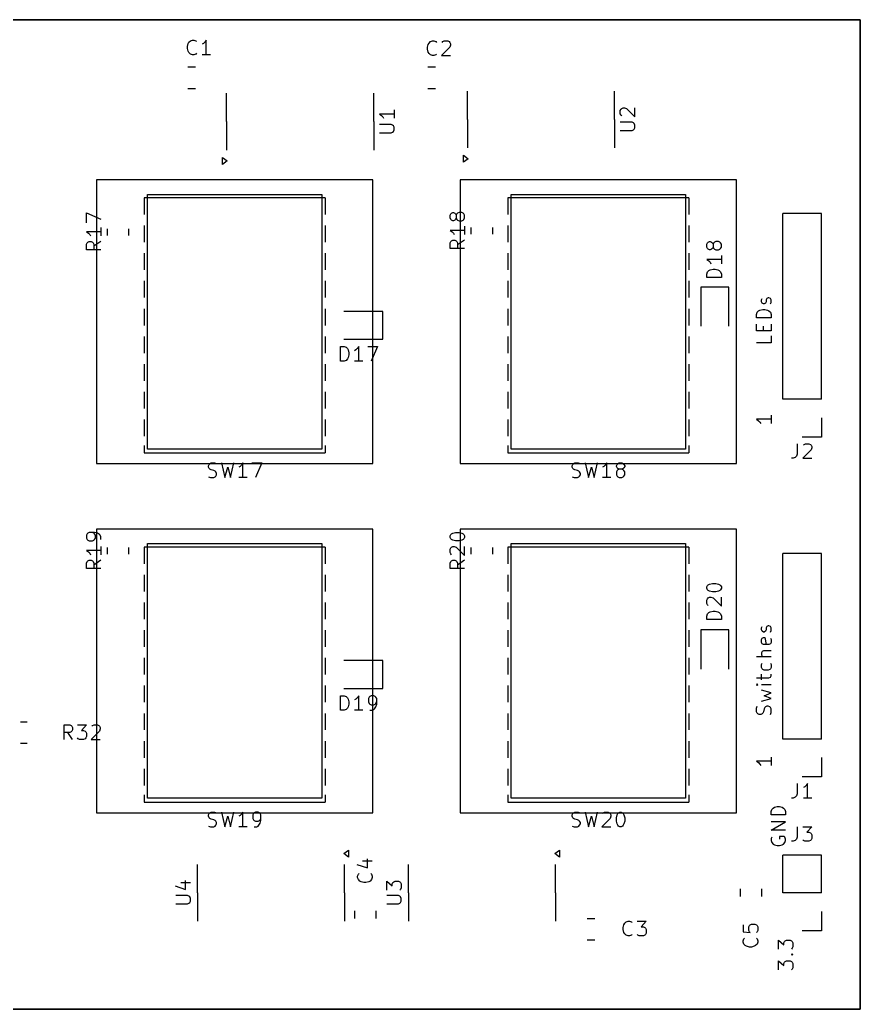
# Model space of a CAD drawing. Header units: millimetres. Extents: x -300 to 485, y -84 to 360.
# Drawn here: x -102.8 to -45, y 0 to 68 of the extents above; entities that cross this region are included whole.
import ezdxf

# ---------------------------------------------------------------- set-up
doc = ezdxf.new("R2010")
doc.units = ezdxf.units.MM
doc.layers.get('0').update_dxf_attribs({"lineweight": 25})
for name, color, linetype, lineweight, true_color in [('Devices', 4, 'Continuous', 25, 0x00ffff), ('Import', 16, 'Continuous', 25, 0x800000), ('PCB', 5, 'Continuous', 25, 0x0000ff)]:
    doc.layers.add(name, color=color, linetype=linetype, lineweight=lineweight, true_color=true_color)

msp = doc.modelspace()

# ---------------------------------------------------------------- linework, layer by layer
for p, q in [((-78.5, 57), (-97.5, 57)), ((-97.5, 57), (-97.5, 37.5)), ((-78.5, 37.5), (-78.5, 57)), ((-53.5, 57), (-72.5, 57)), ((-72.5, 57), (-72.5, 37.5)), ((-53.5, 37.5), (-53.5, 57)), ((-97.5, 37.5), (-78.5, 37.5)), ((-72.5, 37.5), (-53.5, 37.5)), ((-78.5, 33), (-97.5, 33)), ((-97.5, 33), (-97.5, 13.5)), ((-78.5, 13.5), (-78.5, 33)), ((-53.5, 33), (-72.5, 33)), ((-72.5, 33), (-72.5, 13.5)), ((-53.5, 13.5), (-53.5, 33)), ((-97.5, 13.5), (-78.5, 13.5)), ((-72.5, 13.5), (-53.5, 13.5))]:
    msp.add_line(p, q)
at = {"layer": 'Devices'}
for p, q in [((-94, 38.5), (-94, 56)), ((-94, 56), (-82, 56)), ((-82, 56), (-82, 38.5)), ((-69, 38.5), (-69, 56)), ((-69, 56), (-57, 56)), ((-57, 56), (-57, 38.5)), ((-82, 38.5), (-94, 38.5)), ((-57, 38.5), (-69, 38.5)), ((-94, 14.5), (-94, 32)), ((-94, 32), (-82, 32)), ((-82, 32), (-82, 14.5)), ((-69, 14.5), (-69, 32)), ((-69, 32), (-57, 32)), ((-57, 32), (-57, 14.5)), ((-82, 14.5), (-94, 14.5)), ((-57, 14.5), (-69, 14.5))]:
    msp.add_line(p, q, dxfattribs=at)
at = {"layer": 'Import', "flags": 128}
for points in [[(-45, 68), (-300, 68)], [(-45, 0), (-45, 68)], [(-91.2357, 66.1716), (-91.1881, 66.3621)], [(-91.2357, 66.0288), (-91.2357, 66.1716)], [(-91.1881, 65.8383), (-91.2357, 66.0288)], [(-91.1881, 66.3621), (-91.1405, 66.4573)], [(-91.1405, 66.4573), (-91.0452, 66.5526)], [(-91.0452, 66.5526), (-90.9024, 66.6002)], [(-90.9024, 66.6002), (-90.8071, 66.6002)], [(-90.8071, 66.6002), (-90.6643, 66.5526)], [(-90.6643, 66.5526), (-90.6167, 66.5049)], [(-90.1405, 66.3621), (-90.2357, 66.3145)], [(-90.0452, 66.4573), (-90.1405, 66.3621)], [(-89.95, 66.6002), (-90.0452, 66.4573)], [(-89.95, 65.6002), (-89.95, 66.6002)], [(-74.7357, 66.1166), (-74.6881, 66.3071)], [(-74.7357, 65.9738), (-74.7357, 66.1166)], [(-74.6881, 65.7833), (-74.7357, 65.9738)], [(-74.6881, 66.3071), (-74.6405, 66.4023)], [(-74.6405, 66.4023), (-74.5452, 66.4976)], [(-74.5452, 66.4976), (-74.4024, 66.5452)], [(-74.4024, 66.5452), (-74.3071, 66.5452)], [(-74.3071, 66.5452), (-74.1643, 66.4976)], [(-74.1643, 66.4976), (-74.1167, 66.4499)], [(-73.2119, 66.1166), (-73.7833, 65.5452)], [(-73.7357, 66.4499), (-73.6881, 66.4976)], [(-73.6881, 66.4976), (-73.5929, 66.5452)], [(-73.5929, 66.5452), (-73.3548, 66.5452)], [(-73.3548, 66.5452), (-73.2595, 66.4976)], [(-73.2595, 66.4976), (-73.2119, 66.4499)], [(-73.2119, 66.4499), (-73.1643, 66.3547)], [(-73.1643, 66.2595), (-73.2119, 66.1166)], [(-73.1643, 66.3547), (-73.1643, 66.2595)], [(-91.1405, 65.743), (-91.1881, 65.8383)], [(-91.0452, 65.6478), (-91.1405, 65.743)], [(-90.9024, 65.6002), (-91.0452, 65.6478)], [(-90.8071, 65.6002), (-90.9024, 65.6002)], [(-90.6643, 65.6478), (-90.8071, 65.6002)], [(-90.6167, 65.6954), (-90.6643, 65.6478)], [(-89.6643, 65.6002), (-90.2357, 65.6002)], [(-74.6405, 65.688), (-74.6881, 65.7833)], [(-74.5452, 65.5928), (-74.6405, 65.688)], [(-74.4024, 65.5452), (-74.5452, 65.5928)], [(-74.3071, 65.5452), (-74.4024, 65.5452)], [(-74.1643, 65.5928), (-74.3071, 65.5452)], [(-74.1167, 65.6404), (-74.1643, 65.5928)], [(-73.7833, 65.5452), (-73.1643, 65.5452)], [(-90.6887, 64.735), (-91.2113, 64.735)], [(-74.1887, 64.735), (-74.7113, 64.735)], [(-90.6887, 63.265), (-91.2113, 63.265)], [(-74.1887, 63.265), (-74.7113, 63.265)], [(-88.56, 61), (-88.56, 62.95)], [(-78.44, 61), (-78.44, 62.95)], [(-72.005, 61.15), (-72.005, 63.1)], [(-61.885, 61.15), (-61.885, 63.1)], [(-61.4426, 61.8643), (-61.3949, 61.9119)], [(-61.3949, 61.9119), (-61.2997, 61.9595)], [(-61.2997, 61.9595), (-61.2045, 61.9595)], [(-61.2045, 61.9595), (-61.0616, 61.9119)], [(-61.0616, 61.9119), (-60.4902, 61.3405)], [(-60.4902, 61.3405), (-60.4902, 61.9595)], [(-77.0452, 61.5238), (-78.0452, 61.5238)], [(-78.0452, 61.5238), (-77.9023, 61.4286)], [(-77.9023, 61.4286), (-77.8071, 61.3333)], [(-77.8071, 61.3333), (-77.7595, 61.2381)], [(-77.0452, 61.8095), (-77.0452, 61.2381)], [(-61.4902, 61.769), (-61.4426, 61.8643)], [(-61.4902, 61.531), (-61.4902, 61.769)], [(-61.4426, 61.4357), (-61.4902, 61.531)], [(-61.3949, 61.3881), (-61.4426, 61.4357)], [(-88.56, 61), (-88.56, 59.05)], [(-78.44, 61), (-78.44, 59.05)], [(-77.2357, 60.8095), (-78.0452, 60.8095)], [(-77.1404, 60.7619), (-77.2357, 60.8095)], [(-77.0928, 60.7143), (-77.1404, 60.7619)], [(-77.0452, 60.619), (-77.0928, 60.7143)], [(-77.0452, 60.4286), (-77.0452, 60.619)], [(-72.005, 61.15), (-72.005, 59.2)], [(-61.885, 61.15), (-61.885, 59.2)], [(-60.6807, 60.9595), (-61.4902, 60.9595)], [(-60.5854, 60.9119), (-60.6807, 60.9595)], [(-60.5378, 60.8643), (-60.5854, 60.9119)], [(-60.4902, 60.769), (-60.5378, 60.8643)], [(-60.5378, 60.4833), (-60.4902, 60.5786)], [(-60.4902, 60.5786), (-60.4902, 60.769)], [(-78.0452, 60.2381), (-77.2357, 60.2381)], [(-77.2357, 60.2381), (-77.1404, 60.2857)], [(-77.1404, 60.2857), (-77.0928, 60.3333)], [(-77.0928, 60.3333), (-77.0452, 60.4286)], [(-61.4902, 60.3881), (-60.6807, 60.3881)], [(-60.6807, 60.3881), (-60.5854, 60.4357)], [(-60.5854, 60.4357), (-60.5378, 60.4833)], [(-88.505, 58.3), (-88.835, 58.06), (-88.835, 58.54), (-88.505, 58.3)], [(-71.95, 58.45), (-72.28, 58.21), (-72.28, 58.69), (-71.95, 58.45)], [(-81.777, 55.763), (-94.223, 55.763)], [(-94.223, 55.763), (-94.223, 54.62)], [(-81.777, 55.763), (-81.777, 54.62)], [(-69.223, 55.763), (-69.223, 54.62)], [(-56.777, 55.763), (-69.223, 55.763)], [(-56.777, 55.763), (-56.777, 54.62)], [(-98.1952, 54.0554), (-98.1952, 54.722)], [(-98.1952, 54.722), (-97.1952, 54.2935)], [(-73.1952, 54.5714), (-73.1476, 54.6667)], [(-73.1952, 54.381), (-73.1952, 54.5714)], [(-73.1476, 54.6667), (-73.0999, 54.7143)], [(-73.0999, 54.7143), (-73.0047, 54.7619)], [(-73.0047, 54.7619), (-72.9571, 54.7619)], [(-72.9571, 54.7619), (-72.8618, 54.7143)], [(-72.8618, 54.7143), (-72.8142, 54.6667)], [(-72.8142, 54.6667), (-72.7666, 54.5714)], [(-72.719, 54.6667), (-72.7666, 54.5714)], [(-72.7666, 54.5714), (-72.7666, 54.381)], [(-72.6714, 54.7143), (-72.719, 54.6667)], [(-72.5761, 54.7619), (-72.6714, 54.7143)], [(-72.3857, 54.7619), (-72.5761, 54.7619)], [(-72.2904, 54.7143), (-72.3857, 54.7619)], [(-72.2428, 54.6667), (-72.2904, 54.7143)], [(-72.1952, 54.5714), (-72.2428, 54.6667)], [(-72.1952, 54.381), (-72.1952, 54.5714)], [(-47.67, 54.68), (-50.33, 54.68)], [(-50.33, 41.92), (-50.33, 54.68)], [(-47.67, 41.92), (-47.67, 54.68)], [(-97.1952, 53.722), (-97.1952, 53.1506)], [(-94.223, 53.858), (-94.223, 52.715)], [(-81.777, 53.858), (-81.777, 52.715)], [(-73.1476, 54.2857), (-73.1952, 54.381)], [(-73.0999, 54.2381), (-73.1476, 54.2857)], [(-73.0047, 54.1905), (-73.0999, 54.2381)], [(-72.9571, 54.1905), (-73.0047, 54.1905)], [(-72.8618, 54.2381), (-72.9571, 54.1905)], [(-72.8142, 54.2857), (-72.8618, 54.2381)], [(-72.7666, 54.381), (-72.8142, 54.2857)], [(-72.7666, 54.381), (-72.719, 54.2857)], [(-72.719, 54.2857), (-72.6714, 54.2381)], [(-72.6714, 54.2381), (-72.5761, 54.1905)], [(-72.5761, 54.1905), (-72.3857, 54.1905)], [(-72.3857, 54.1905), (-72.2904, 54.2381)], [(-72.2904, 54.2381), (-72.2428, 54.2857)], [(-72.2428, 54.2857), (-72.1952, 54.381)], [(-72.1952, 53.8095), (-72.1952, 53.2381)], [(-71.735, 53.2729), (-71.735, 53.7271)], [(-70.265, 53.2729), (-70.265, 53.7271)], [(-69.223, 53.858), (-69.223, 52.715)], [(-56.777, 53.858), (-56.777, 52.715)], [(-97.1952, 53.4363), (-98.1952, 53.4363)], [(-98.1952, 53.4363), (-98.0523, 53.3411)], [(-98.0523, 53.3411), (-97.9571, 53.2458)], [(-97.9571, 53.2458), (-97.9095, 53.1506)], [(-96.735, 53.1854), (-96.735, 53.6396)], [(-95.265, 53.1854), (-95.265, 53.6396)], [(-72.1952, 53.5238), (-73.1952, 53.5238)], [(-73.1952, 53.5238), (-73.0523, 53.4286)], [(-73.0523, 53.4286), (-72.9571, 53.3333)], [(-72.9571, 53.3333), (-72.9095, 53.2381)], [(-98.1952, 52.5792), (-98.1476, 52.6744)], [(-98.1952, 52.1982), (-98.1952, 52.5792)], [(-98.1476, 52.6744), (-98.0999, 52.722)], [(-98.0999, 52.722), (-98.0047, 52.7696)], [(-98.0047, 52.7696), (-97.8618, 52.7696)], [(-97.8618, 52.7696), (-97.7666, 52.722)], [(-97.7666, 52.722), (-97.719, 52.6744)], [(-97.719, 52.6744), (-97.6714, 52.5792)], [(-97.1952, 52.7696), (-97.6714, 52.4363)], [(-97.6714, 52.5792), (-97.6714, 52.1982)], [(-73.1952, 52.6667), (-73.1476, 52.7619)], [(-73.1952, 52.2857), (-73.1952, 52.6667)], [(-73.1476, 52.7619), (-73.0999, 52.8095)], [(-73.0999, 52.8095), (-73.0047, 52.8571)], [(-73.0047, 52.8571), (-72.8618, 52.8571)], [(-72.8618, 52.8571), (-72.7666, 52.8095)], [(-72.7666, 52.8095), (-72.719, 52.7619)], [(-72.719, 52.7619), (-72.6714, 52.6667)], [(-72.1952, 52.8571), (-72.6714, 52.5238)], [(-72.6714, 52.6667), (-72.6714, 52.2857)], [(-55.5452, 52.5714), (-55.4976, 52.6667)], [(-55.5452, 52.381), (-55.5452, 52.5714)], [(-55.4976, 52.2857), (-55.5452, 52.381)], [(-55.4976, 52.6667), (-55.4499, 52.7143)], [(-55.4499, 52.7143), (-55.3547, 52.7619)], [(-55.3547, 52.7619), (-55.3071, 52.7619)], [(-55.3071, 52.7619), (-55.2118, 52.7143)], [(-55.2118, 52.7143), (-55.1642, 52.6667)], [(-55.1642, 52.6667), (-55.1166, 52.5714)], [(-55.1166, 52.381), (-55.1642, 52.2857)], [(-55.069, 52.6667), (-55.1166, 52.5714)], [(-55.1166, 52.5714), (-55.1166, 52.381)], [(-55.1166, 52.381), (-55.069, 52.2857)], [(-55.0214, 52.7143), (-55.069, 52.6667)], [(-54.9261, 52.7619), (-55.0214, 52.7143)], [(-54.7357, 52.7619), (-54.9261, 52.7619)], [(-54.6404, 52.7143), (-54.7357, 52.7619)], [(-54.5928, 52.6667), (-54.6404, 52.7143)], [(-54.5452, 52.5714), (-54.5928, 52.6667)], [(-54.5928, 52.2857), (-54.5452, 52.381)], [(-54.5452, 52.381), (-54.5452, 52.5714)], [(-97.1952, 52.1982), (-98.1952, 52.1982)], [(-94.223, 51.953), (-94.223, 50.81)], [(-81.777, 51.953), (-81.777, 50.81)], [(-72.1952, 52.2857), (-73.1952, 52.2857)], [(-69.223, 51.953), (-69.223, 50.81)], [(-56.777, 51.953), (-56.777, 50.81)], [(-55.4499, 52.2381), (-55.4976, 52.2857)], [(-55.3547, 52.1905), (-55.4499, 52.2381)], [(-55.3071, 52.1905), (-55.3547, 52.1905)], [(-55.2118, 52.2381), (-55.3071, 52.1905)], [(-55.1642, 52.2857), (-55.2118, 52.2381)], [(-55.069, 52.2857), (-55.0214, 52.2381)], [(-55.0214, 52.2381), (-54.9261, 52.1905)], [(-54.9261, 52.1905), (-54.7357, 52.1905)], [(-54.7357, 52.1905), (-54.6404, 52.2381)], [(-54.6404, 52.2381), (-54.5928, 52.2857)], [(-54.5452, 51.8095), (-54.5452, 51.2381)], [(-54.5452, 51.5238), (-55.5452, 51.5238)], [(-55.5452, 51.5238), (-55.4023, 51.4286)], [(-55.4023, 51.4286), (-55.3071, 51.3333)], [(-55.3071, 51.3333), (-55.2595, 51.2381)], [(-55.5452, 50.5238), (-55.4976, 50.6667)], [(-55.5452, 50.2857), (-55.5452, 50.5238)], [(-55.4976, 50.6667), (-55.4023, 50.7619)], [(-55.4023, 50.7619), (-55.3071, 50.8095)], [(-55.3071, 50.8095), (-55.1166, 50.8571)], [(-55.1166, 50.8571), (-54.9738, 50.8571)], [(-54.9738, 50.8571), (-54.7833, 50.8095)], [(-54.7833, 50.8095), (-54.688, 50.7619)], [(-54.688, 50.7619), (-54.5928, 50.6667)], [(-54.5928, 50.6667), (-54.5452, 50.5238)], [(-54.5452, 50.5238), (-54.5452, 50.2857)], [(-94.223, 50.048), (-94.223, 48.905)], [(-81.777, 50.048), (-81.777, 48.905)], [(-69.223, 50.048), (-69.223, 48.905)], [(-56.777, 50.048), (-56.777, 48.905)], [(-54.5452, 50.2857), (-55.5452, 50.2857)], [(-55.96, 49.6225), (-55.96, 46.9375)], [(-54.04, 49.6225), (-55.96, 49.6225)], [(-54.04, 46.9375), (-54.04, 49.6225)], [(-51.7942, 48.7563), (-51.7466, 48.8515)], [(-51.7942, 48.6134), (-51.7942, 48.7563)], [(-51.7466, 48.5182), (-51.7942, 48.6134)], [(-51.6514, 48.4706), (-51.7466, 48.5182)], [(-51.6038, 48.4706), (-51.6514, 48.4706)], [(-51.5085, 48.5182), (-51.6038, 48.4706)], [(-51.4609, 48.6134), (-51.5085, 48.5182)], [(-51.4133, 48.8515), (-51.4609, 48.7563)], [(-51.4609, 48.7563), (-51.4609, 48.6134)], [(-51.3181, 48.8991), (-51.4133, 48.8515)], [(-51.2704, 48.8991), (-51.3181, 48.8991)], [(-51.1752, 48.8515), (-51.2704, 48.8991)], [(-51.1276, 48.7563), (-51.1752, 48.8515)], [(-51.1752, 48.4706), (-51.1276, 48.5658)], [(-51.1276, 48.5658), (-51.1276, 48.7563)], [(-94.223, 48.143), (-94.223, 47)], [(-81.777, 48.143), (-81.777, 47)], [(-77.815, 47.96), (-80.5, 47.96)], [(-77.815, 46.04), (-77.815, 47.96)], [(-69.223, 48.143), (-69.223, 47)], [(-56.777, 48.143), (-56.777, 47)], [(-52.1276, 47.7563), (-52.08, 47.8991)], [(-52.1276, 47.5182), (-52.1276, 47.7563)], [(-52.08, 47.8991), (-51.9847, 47.9944)], [(-51.9847, 47.9944), (-51.8895, 48.042)], [(-51.8895, 48.042), (-51.699, 48.0896)], [(-51.699, 48.0896), (-51.5562, 48.0896)], [(-51.5562, 48.0896), (-51.3657, 48.042)], [(-51.3657, 48.042), (-51.2704, 47.9944)], [(-51.2704, 47.9944), (-51.1752, 47.8991)], [(-51.1752, 47.8991), (-51.1276, 47.7563)], [(-51.1276, 47.7563), (-51.1276, 47.5182)], [(-51.1276, 47.5182), (-52.1276, 47.5182)], [(-52.1276, 46.6134), (-52.1276, 47.0896)], [(-51.6514, 46.6134), (-51.6514, 46.9467)], [(-51.1276, 47.0896), (-51.1276, 46.6134)], [(-51.1276, 46.6134), (-52.1276, 46.6134)], [(-51.1276, 46.2801), (-51.1276, 45.8039)], [(-94.223, 46.238), (-94.223, 45.095)], [(-81.777, 46.238), (-81.777, 45.095)], [(-80.5, 46.04), (-77.815, 46.04)], [(-69.223, 46.238), (-69.223, 45.095)], [(-56.777, 46.238), (-56.777, 45.095)], [(-51.1276, 45.8039), (-52.1276, 45.8039)], [(-80.7143, 44.5452), (-80.7143, 45.5452)], [(-80.7143, 45.5452), (-80.4762, 45.5452)], [(-80.4762, 45.5452), (-80.3333, 45.4976)], [(-80.3333, 45.4976), (-80.2381, 45.4023)], [(-80.2381, 45.4023), (-80.1905, 45.3071)], [(-80.1905, 45.3071), (-80.1429, 45.1166)], [(-80.1429, 44.9738), (-80.1905, 44.7833)], [(-80.1429, 45.1166), (-80.1429, 44.9738)], [(-79.6667, 45.3071), (-79.7619, 45.2595)], [(-79.5714, 45.4023), (-79.6667, 45.3071)], [(-79.4762, 45.5452), (-79.5714, 45.4023)], [(-79.4762, 44.5452), (-79.4762, 45.5452)], [(-78.8571, 45.5452), (-78.1905, 45.5452)], [(-78.1905, 45.5452), (-78.619, 44.5452)], [(-94.223, 44.333), (-94.223, 43.19)], [(-81.777, 44.333), (-81.777, 43.19)], [(-80.4762, 44.5452), (-80.7143, 44.5452)], [(-80.3333, 44.5928), (-80.4762, 44.5452)], [(-80.2381, 44.688), (-80.3333, 44.5928)], [(-80.1905, 44.7833), (-80.2381, 44.688)], [(-79.1905, 44.5452), (-79.7619, 44.5452)], [(-69.223, 44.333), (-69.223, 43.19)], [(-56.777, 44.333), (-56.777, 43.19)], [(-94.223, 42.428), (-94.223, 41.285)], [(-81.777, 42.428), (-81.777, 41.285)], [(-69.223, 42.428), (-69.223, 41.285)], [(-56.777, 42.428), (-56.777, 41.285)], [(-47.67, 41.92), (-50.33, 41.92)], [(-51.1276, 40.8277), (-51.1276, 40.2563)], [(-94.223, 40.523), (-94.223, 39.38)], [(-81.777, 40.523), (-81.777, 39.38)], [(-69.223, 40.523), (-69.223, 39.38)], [(-56.777, 40.523), (-56.777, 39.38)], [(-51.1276, 40.542), (-52.1276, 40.542)], [(-52.1276, 40.542), (-51.9847, 40.4467)], [(-51.9847, 40.4467), (-51.8895, 40.3515)], [(-51.8895, 40.3515), (-51.8419, 40.2563)], [(-47.67, 40.65), (-47.67, 39.32)], [(-49.3333, 38.8652), (-49.3333, 38.1509)], [(-47.67, 39.32), (-49, 39.32)], [(-48.9048, 38.7699), (-48.8571, 38.8176)], [(-48.8571, 38.8176), (-48.7619, 38.8652)], [(-48.7619, 38.8652), (-48.5238, 38.8652)], [(-48.5238, 38.8652), (-48.4286, 38.8176)], [(-48.4286, 38.8176), (-48.381, 38.7699)], [(-48.381, 38.7699), (-48.3333, 38.6747)], [(-94.223, 38.745), (-94.223, 38.237)], [(-94.223, 38.237), (-81.777, 38.237)], [(-81.777, 38.745), (-81.777, 38.237)], [(-69.223, 38.745), (-69.223, 38.237)], [(-69.223, 38.237), (-56.777, 38.237)], [(-56.777, 38.745), (-56.777, 38.237)], [(-49.3333, 38.1509), (-49.381, 38.008)], [(-48.381, 38.4366), (-48.9524, 37.8652)], [(-48.3333, 38.5795), (-48.381, 38.4366)], [(-48.3333, 38.6747), (-48.3333, 38.5795)], [(-89.8095, 37.3521), (-89.7619, 37.4473)], [(-89.7619, 37.4473), (-89.7143, 37.495)], [(-89.7143, 37.495), (-89.619, 37.5426)], [(-89.619, 37.5426), (-89.381, 37.5426)], [(-89.381, 37.5426), (-89.2381, 37.495)], [(-88.9048, 37.5426), (-88.6667, 36.5426)], [(-88.2857, 36.5426), (-88.0476, 37.5426)], [(-87.4286, 37.5426), (-87.5238, 37.3997)], [(-87.4286, 36.5426), (-87.4286, 37.5426)], [(-86.8095, 37.5426), (-86.1429, 37.5426)], [(-86.1429, 37.5426), (-86.5714, 36.5426)], [(-64.8095, 37.3521), (-64.7619, 37.4473)], [(-64.7619, 37.4473), (-64.7143, 37.495)], [(-64.7143, 37.495), (-64.619, 37.5426)], [(-64.619, 37.5426), (-64.381, 37.5426)], [(-64.381, 37.5426), (-64.2381, 37.495)], [(-63.9048, 37.5426), (-63.6667, 36.5426)], [(-63.2857, 36.5426), (-63.0476, 37.5426)], [(-62.4286, 37.5426), (-62.5238, 37.3997)], [(-62.4286, 36.5426), (-62.4286, 37.5426)], [(-61.7619, 37.3521), (-61.7143, 37.4473)], [(-61.7143, 37.4473), (-61.6667, 37.495)], [(-61.6667, 37.495), (-61.5714, 37.5426)], [(-61.5714, 37.5426), (-61.381, 37.5426)], [(-61.381, 37.5426), (-61.2857, 37.495)], [(-61.2857, 37.495), (-61.2381, 37.4473)], [(-61.2381, 37.4473), (-61.1905, 37.3521)], [(-49.619, 37.8652), (-49.7143, 37.8652)], [(-49.4762, 37.9128), (-49.619, 37.8652)], [(-49.381, 38.008), (-49.4762, 37.9128)], [(-48.9524, 37.8652), (-48.3333, 37.8652)], [(-89.8095, 37.2569), (-89.8095, 37.3521)], [(-89.7619, 37.1616), (-89.8095, 37.2569)], [(-89.7143, 37.114), (-89.7619, 37.1616)], [(-89.619, 37.0664), (-89.7143, 37.114)], [(-89.4286, 37.0188), (-89.619, 37.0664)], [(-89.3333, 36.9712), (-89.4286, 37.0188)], [(-89.2857, 36.9235), (-89.3333, 36.9712)], [(-89.2381, 36.8283), (-89.2857, 36.9235)], [(-89.2857, 36.6378), (-89.2381, 36.7331)], [(-89.2381, 36.7331), (-89.2381, 36.8283)], [(-88.6667, 36.5426), (-88.4762, 37.2569)], [(-88.4762, 37.2569), (-88.2857, 36.5426)], [(-87.619, 37.3045), (-87.7143, 37.2569)], [(-87.5238, 37.3997), (-87.619, 37.3045)], [(-64.8095, 37.2569), (-64.8095, 37.3521)], [(-64.7619, 37.1616), (-64.8095, 37.2569)], [(-64.7143, 37.114), (-64.7619, 37.1616)], [(-64.619, 37.0664), (-64.7143, 37.114)], [(-64.4286, 37.0188), (-64.619, 37.0664)], [(-64.3333, 36.9712), (-64.4286, 37.0188)], [(-64.2857, 36.9235), (-64.3333, 36.9712)], [(-64.2381, 36.8283), (-64.2857, 36.9235)], [(-64.2857, 36.6378), (-64.2381, 36.7331)], [(-64.2381, 36.7331), (-64.2381, 36.8283)], [(-63.6667, 36.5426), (-63.4762, 37.2569)], [(-63.4762, 37.2569), (-63.2857, 36.5426)], [(-62.619, 37.3045), (-62.7143, 37.2569)], [(-62.5238, 37.3997), (-62.619, 37.3045)], [(-61.7619, 37.3045), (-61.7619, 37.3521)], [(-61.7143, 37.2092), (-61.7619, 37.3045)], [(-61.7143, 37.0188), (-61.7619, 36.9235)], [(-61.7619, 36.9235), (-61.7619, 36.7331)], [(-61.7619, 36.7331), (-61.7143, 36.6378)], [(-61.6667, 37.1616), (-61.7143, 37.2092)], [(-61.6667, 37.0664), (-61.7143, 37.0188)], [(-61.5714, 37.114), (-61.6667, 37.1616)], [(-61.5714, 37.114), (-61.6667, 37.0664)], [(-61.381, 37.114), (-61.5714, 37.114)], [(-61.2857, 37.1616), (-61.381, 37.114)], [(-61.2857, 37.0664), (-61.381, 37.114)], [(-61.2381, 37.2092), (-61.2857, 37.1616)], [(-61.2381, 37.0188), (-61.2857, 37.0664)], [(-61.1905, 37.3045), (-61.2381, 37.2092)], [(-61.1905, 36.9235), (-61.2381, 37.0188)], [(-61.2381, 36.6378), (-61.1905, 36.7331)], [(-61.1905, 37.3521), (-61.1905, 37.3045)], [(-61.1905, 36.7331), (-61.1905, 36.9235)], [(-89.8095, 36.5902), (-89.6667, 36.5426)], [(-89.6667, 36.5426), (-89.4286, 36.5426)], [(-89.4286, 36.5426), (-89.3333, 36.5902)], [(-89.3333, 36.5902), (-89.2857, 36.6378)], [(-87.1429, 36.5426), (-87.7143, 36.5426)], [(-64.8095, 36.5902), (-64.6667, 36.5426)], [(-64.6667, 36.5426), (-64.4286, 36.5426)], [(-64.4286, 36.5426), (-64.3333, 36.5902)], [(-64.3333, 36.5902), (-64.2857, 36.6378)], [(-62.1429, 36.5426), (-62.7143, 36.5426)], [(-61.7143, 36.6378), (-61.6667, 36.5902)], [(-61.6667, 36.5902), (-61.5714, 36.5426)], [(-61.5714, 36.5426), (-61.381, 36.5426)], [(-61.381, 36.5426), (-61.2857, 36.5902)], [(-61.2857, 36.5902), (-61.2381, 36.6378)], [(-98.1476, 32.6667), (-98.1952, 32.5714)], [(-98.0999, 32.7143), (-98.1476, 32.6667)], [(-98.0047, 32.7619), (-98.0999, 32.7143)], [(-97.6238, 32.7619), (-98.0047, 32.7619)], [(-97.6714, 32.7143), (-97.7666, 32.7619)], [(-97.6238, 32.6667), (-97.6714, 32.7143)], [(-97.4333, 32.7143), (-97.6238, 32.7619)], [(-97.5761, 32.5714), (-97.6238, 32.6667)], [(-97.2904, 32.619), (-97.4333, 32.7143)], [(-73.1476, 32.619), (-73.0999, 32.6667)], [(-73.0999, 32.6667), (-73.0047, 32.7143)], [(-73.0047, 32.7143), (-72.8142, 32.7619)], [(-72.8142, 32.7619), (-72.5761, 32.7619)], [(-72.5761, 32.7619), (-72.3857, 32.7143)], [(-72.3857, 32.7143), (-72.2904, 32.6667)], [(-72.2904, 32.6667), (-72.2428, 32.619)], [(-98.1952, 32.5714), (-98.1952, 32.381)], [(-98.1952, 32.381), (-98.1476, 32.2857)], [(-98.1476, 32.2857), (-98.0999, 32.2381)], [(-98.0999, 32.2381), (-98.0047, 32.1905)], [(-98.0047, 32.1905), (-97.7666, 32.1905)], [(-97.7666, 32.1905), (-97.6714, 32.2381)], [(-97.6714, 32.2381), (-97.6238, 32.2857)], [(-97.6238, 32.2857), (-97.5761, 32.381)], [(-97.5761, 32.381), (-97.5761, 32.5714)], [(-97.2428, 32.5714), (-97.2904, 32.619)], [(-97.1952, 32.4762), (-97.2428, 32.5714)], [(-97.1952, 32.2857), (-97.1952, 32.4762)], [(-73.1952, 32.5238), (-73.1476, 32.619)], [(-73.1952, 32.4286), (-73.1952, 32.5238)], [(-73.1476, 32.3333), (-73.1952, 32.4286)], [(-73.0999, 32.2857), (-73.1476, 32.3333)], [(-73.0047, 32.2381), (-73.0999, 32.2857)], [(-72.8142, 32.1905), (-73.0047, 32.2381)], [(-72.5761, 32.1905), (-72.8142, 32.1905)], [(-72.3857, 32.2381), (-72.5761, 32.1905)], [(-72.2904, 32.2857), (-72.3857, 32.2381)], [(-72.2428, 32.3333), (-72.2904, 32.2857)], [(-72.2428, 32.619), (-72.1952, 32.5238)], [(-72.1952, 32.4286), (-72.2428, 32.3333)], [(-72.1952, 32.5238), (-72.1952, 32.4286)], [(-97.1952, 31.5238), (-98.1952, 31.5238)], [(-98.1952, 31.5238), (-98.0523, 31.4286)], [(-98.0523, 31.4286), (-97.9571, 31.3333)], [(-97.9571, 31.3333), (-97.9095, 31.2381)], [(-97.1952, 31.8095), (-97.1952, 31.2381)], [(-96.735, 31.2729), (-96.735, 31.7271)], [(-95.265, 31.2729), (-95.265, 31.7271)], [(-94.223, 31.763), (-94.223, 30.62)], [(-81.777, 31.763), (-94.223, 31.763)], [(-81.777, 31.763), (-81.777, 30.62)], [(-73.1952, 31.619), (-73.1476, 31.7143)], [(-73.1952, 31.381), (-73.1952, 31.619)], [(-73.1476, 31.2857), (-73.1952, 31.381)], [(-73.1476, 31.7143), (-73.0999, 31.7619)], [(-73.0999, 31.2381), (-73.1476, 31.2857)], [(-73.0999, 31.7619), (-73.0047, 31.8095)], [(-73.0047, 31.8095), (-72.9095, 31.8095)], [(-72.9095, 31.8095), (-72.7666, 31.7619)], [(-72.7666, 31.7619), (-72.1952, 31.1905)], [(-72.1952, 31.1905), (-72.1952, 31.8095)], [(-71.735, 31.2729), (-71.735, 31.7271)], [(-70.265, 31.2729), (-70.265, 31.7271)], [(-69.223, 31.763), (-69.223, 30.62)], [(-56.777, 31.763), (-69.223, 31.763)], [(-56.777, 31.763), (-56.777, 30.62)], [(-47.67, 31.33), (-50.33, 31.33)], [(-50.33, 18.57), (-50.33, 31.33)], [(-47.67, 18.57), (-47.67, 31.33)], [(-98.1952, 30.6667), (-98.1476, 30.7619)], [(-98.1952, 30.2857), (-98.1952, 30.6667)], [(-98.1476, 30.7619), (-98.0999, 30.8095)], [(-98.0999, 30.8095), (-98.0047, 30.8571)], [(-98.0047, 30.8571), (-97.8618, 30.8571)], [(-97.8618, 30.8571), (-97.7666, 30.8095)], [(-97.7666, 30.8095), (-97.719, 30.7619)], [(-97.719, 30.7619), (-97.6714, 30.6667)], [(-97.1952, 30.8571), (-97.6714, 30.5238)], [(-97.6714, 30.6667), (-97.6714, 30.2857)], [(-73.1952, 30.6667), (-73.1476, 30.7619)], [(-73.1952, 30.2857), (-73.1952, 30.6667)], [(-73.1476, 30.7619), (-73.0999, 30.8095)], [(-73.0999, 30.8095), (-73.0047, 30.8571)], [(-73.0047, 30.8571), (-72.8618, 30.8571)], [(-72.8618, 30.8571), (-72.7666, 30.8095)], [(-72.7666, 30.8095), (-72.719, 30.7619)], [(-72.719, 30.7619), (-72.6714, 30.6667)], [(-72.1952, 30.8571), (-72.6714, 30.5238)], [(-72.6714, 30.6667), (-72.6714, 30.2857)], [(-97.1952, 30.2857), (-98.1952, 30.2857)], [(-72.1952, 30.2857), (-73.1952, 30.2857)], [(-94.223, 29.858), (-94.223, 28.715)], [(-81.777, 29.858), (-81.777, 28.715)], [(-69.223, 29.858), (-69.223, 28.715)], [(-56.777, 29.858), (-56.777, 28.715)], [(-55.3547, 29.2143), (-55.1642, 29.2619)], [(-55.1642, 29.2619), (-54.9261, 29.2619)], [(-54.9261, 29.2619), (-54.7357, 29.2143)], [(-55.5452, 29.0238), (-55.4976, 29.119)], [(-55.5452, 28.9286), (-55.5452, 29.0238)], [(-55.4976, 28.8333), (-55.5452, 28.9286)], [(-55.4976, 29.119), (-55.4499, 29.1667)], [(-55.4499, 28.7857), (-55.4976, 28.8333)], [(-55.4499, 29.1667), (-55.3547, 29.2143)], [(-55.3547, 28.7381), (-55.4499, 28.7857)], [(-55.1642, 28.6905), (-55.3547, 28.7381)], [(-54.9261, 28.6905), (-55.1642, 28.6905)], [(-54.7357, 28.7381), (-54.9261, 28.6905)], [(-54.7357, 29.2143), (-54.6404, 29.1667)], [(-54.6404, 28.7857), (-54.7357, 28.7381)], [(-54.6404, 29.1667), (-54.5928, 29.119)], [(-54.5928, 28.8333), (-54.6404, 28.7857)], [(-54.5928, 29.119), (-54.5452, 29.0238)], [(-54.5452, 28.9286), (-54.5928, 28.8333)], [(-54.5452, 29.0238), (-54.5452, 28.9286)], [(-94.223, 27.953), (-94.223, 26.81)], [(-81.777, 27.953), (-81.777, 26.81)], [(-69.223, 27.953), (-69.223, 26.81)], [(-56.777, 27.953), (-56.777, 26.81)], [(-55.5452, 28.119), (-55.4976, 28.2143)], [(-55.5452, 27.881), (-55.5452, 28.119)], [(-55.4976, 27.7857), (-55.5452, 27.881)], [(-55.4976, 28.2143), (-55.4499, 28.2619)], [(-55.4499, 28.2619), (-55.3547, 28.3095)], [(-55.3547, 28.3095), (-55.2595, 28.3095)], [(-55.2595, 28.3095), (-55.1166, 28.2619)], [(-55.1166, 28.2619), (-54.5452, 27.6905)], [(-54.5452, 27.6905), (-54.5452, 28.3095)], [(-55.4499, 27.7381), (-55.4976, 27.7857)], [(-55.4976, 27.1667), (-55.4023, 27.2619)], [(-55.4023, 27.2619), (-55.3071, 27.3095)], [(-55.3071, 27.3095), (-55.1166, 27.3571)], [(-55.1166, 27.3571), (-54.9738, 27.3571)], [(-54.9738, 27.3571), (-54.7833, 27.3095)], [(-54.7833, 27.3095), (-54.688, 27.2619)], [(-54.688, 27.2619), (-54.5928, 27.1667)], [(-55.5452, 27.0238), (-55.4976, 27.1667)], [(-55.5452, 26.7857), (-55.5452, 27.0238)], [(-54.5452, 26.7857), (-55.5452, 26.7857)], [(-54.5928, 27.1667), (-54.5452, 27.0238)], [(-54.5452, 27.0238), (-54.5452, 26.7857)], [(-94.223, 26.048), (-94.223, 24.905)], [(-81.777, 26.048), (-81.777, 24.905)], [(-69.223, 26.048), (-69.223, 24.905)], [(-56.777, 26.048), (-56.777, 24.905)], [(-55.96, 26.065), (-55.96, 23.38)], [(-54.04, 26.065), (-55.96, 26.065)], [(-54.04, 23.38), (-54.04, 26.065)], [(-51.7942, 26.2086), (-51.7466, 26.3039)], [(-51.7942, 26.0658), (-51.7942, 26.2086)], [(-51.7466, 25.9706), (-51.7942, 26.0658)], [(-51.6514, 25.9229), (-51.7466, 25.9706)], [(-51.6038, 25.9229), (-51.6514, 25.9229)], [(-51.5085, 25.9706), (-51.6038, 25.9229)], [(-51.4609, 26.0658), (-51.5085, 25.9706)], [(-51.4133, 26.3039), (-51.4609, 26.2086)], [(-51.4609, 26.2086), (-51.4609, 26.0658)], [(-51.3181, 26.3515), (-51.4133, 26.3039)], [(-51.2704, 26.3515), (-51.3181, 26.3515)], [(-51.1752, 26.3039), (-51.2704, 26.3515)], [(-51.1276, 26.2086), (-51.1752, 26.3039)], [(-51.1752, 25.9229), (-51.1276, 26.0182)], [(-51.1276, 26.0182), (-51.1276, 26.2086)], [(-51.7942, 25.3991), (-51.7466, 25.4944)], [(-51.7942, 25.2086), (-51.7942, 25.3991)], [(-51.7466, 25.1134), (-51.7942, 25.2086)], [(-51.7466, 25.4944), (-51.6514, 25.542)], [(-51.6514, 25.542), (-51.5562, 25.542)], [(-51.5562, 25.542), (-51.4609, 25.0658)], [(-51.1752, 25.4944), (-51.1276, 25.3991)], [(-51.1276, 25.2086), (-51.1752, 25.1134)], [(-51.1276, 25.3991), (-51.1276, 25.2086)], [(-51.7466, 24.5896), (-51.7942, 24.4944)], [(-51.7942, 24.4944), (-51.7942, 24.3515)], [(-51.6514, 25.0658), (-51.7466, 25.1134)], [(-51.6514, 24.6372), (-51.7466, 24.5896)], [(-51.2704, 25.0658), (-51.6514, 25.0658)], [(-51.1276, 24.6372), (-51.6514, 24.6372)], [(-51.1752, 25.1134), (-51.2704, 25.0658)], [(-94.223, 24.143), (-94.223, 23)], [(-81.777, 24.143), (-81.777, 23)], [(-77.815, 23.96), (-80.5, 23.96)], [(-77.815, 22.04), (-77.815, 23.96)], [(-69.223, 24.143), (-69.223, 23)], [(-56.777, 24.143), (-56.777, 23)], [(-51.1276, 24.2086), (-52.1276, 24.2086)], [(-51.7942, 24.3515), (-51.7466, 24.2563)], [(-51.7466, 24.2563), (-51.699, 24.2086)], [(-51.7942, 23.6848), (-51.7466, 23.7801)], [(-51.7942, 23.4944), (-51.7942, 23.6848)], [(-51.7466, 23.3991), (-51.7942, 23.4944)], [(-51.699, 23.3515), (-51.7466, 23.3991)], [(-51.6038, 23.3039), (-51.699, 23.3515)], [(-51.3181, 23.3039), (-51.6038, 23.3039)], [(-51.2228, 23.3515), (-51.3181, 23.3039)], [(-51.1752, 23.3991), (-51.2228, 23.3515)], [(-51.1752, 23.7801), (-51.1276, 23.6848)], [(-51.1276, 23.4944), (-51.1752, 23.3991)], [(-51.1276, 23.6848), (-51.1276, 23.4944)], [(-52.1276, 22.7801), (-51.2704, 22.7801)], [(-51.7942, 22.6372), (-51.7942, 23.0182)], [(-51.2704, 22.7801), (-51.1752, 22.8277)], [(-51.1752, 22.8277), (-51.1276, 22.9229)], [(-51.1276, 22.9229), (-51.1276, 23.0182)], [(-94.223, 22.238), (-94.223, 21.095)], [(-81.777, 22.238), (-81.777, 21.095)], [(-80.5, 22.04), (-77.815, 22.04)], [(-69.223, 22.238), (-69.223, 21.095)], [(-56.777, 22.238), (-56.777, 21.095)], [(-52.08, 22.3515), (-52.1276, 22.3039)], [(-52.1276, 22.3039), (-52.08, 22.2563)], [(-52.1276, 22.3039), (-52.0323, 22.3039)], [(-52.0323, 22.3039), (-52.08, 22.3515)], [(-52.08, 22.2563), (-52.0323, 22.3039)], [(-51.1276, 22.3039), (-51.7942, 22.3039)], [(-51.1276, 21.7325), (-51.7942, 21.9229)], [(-80.7143, 20.5452), (-80.7143, 21.5452)], [(-80.7143, 21.5452), (-80.4762, 21.5452)], [(-80.4762, 21.5452), (-80.3333, 21.4976)], [(-80.3333, 21.4976), (-80.2381, 21.4023)], [(-80.2381, 21.4023), (-80.1905, 21.3071)], [(-80.1905, 21.3071), (-80.1429, 21.1166)], [(-80.1429, 21.1166), (-80.1429, 20.9738)], [(-79.6667, 21.3071), (-79.7619, 21.2595)], [(-79.5714, 21.4023), (-79.6667, 21.3071)], [(-79.4762, 21.5452), (-79.5714, 21.4023)], [(-79.4762, 20.5452), (-79.4762, 21.5452)], [(-78.7619, 21.4499), (-78.8095, 21.3547)], [(-78.8095, 21.3547), (-78.8095, 21.1166)], [(-78.8095, 21.1166), (-78.7619, 21.0214)], [(-78.7143, 21.4976), (-78.7619, 21.4499)], [(-78.619, 21.5452), (-78.7143, 21.4976)], [(-78.4286, 21.5452), (-78.619, 21.5452)], [(-78.3333, 21.4976), (-78.4286, 21.5452)], [(-78.2857, 21.4499), (-78.3333, 21.4976)], [(-78.2381, 21.3547), (-78.2857, 21.4499)], [(-78.2857, 21.0214), (-78.2381, 21.1166)], [(-78.2381, 20.9738), (-78.2381, 21.3547)], [(-51.7942, 21.161), (-51.1276, 21.3515)], [(-51.6038, 21.542), (-51.1276, 21.7325)], [(-51.1276, 21.3515), (-51.6038, 21.542)], [(-80.4762, 20.5452), (-80.7143, 20.5452)], [(-80.3333, 20.5928), (-80.4762, 20.5452)], [(-80.2381, 20.688), (-80.3333, 20.5928)], [(-80.1905, 20.7833), (-80.2381, 20.688)], [(-80.1429, 20.9738), (-80.1905, 20.7833)], [(-79.1905, 20.5452), (-79.7619, 20.5452)], [(-78.7619, 21.0214), (-78.7143, 20.9738)], [(-78.7143, 20.9738), (-78.619, 20.9261)], [(-78.7143, 20.5452), (-78.5238, 20.5452)], [(-78.619, 20.9261), (-78.4286, 20.9261)], [(-78.5238, 20.5452), (-78.4286, 20.5928)], [(-78.4286, 20.9261), (-78.3333, 20.9738)], [(-78.4286, 20.5928), (-78.381, 20.6404)], [(-78.381, 20.6404), (-78.2857, 20.7833)], [(-78.3333, 20.9738), (-78.2857, 21.0214)], [(-78.2857, 20.7833), (-78.2381, 20.9738)], [(-52.1276, 20.6848), (-52.08, 20.8277)], [(-52.1276, 20.4467), (-52.1276, 20.6848)], [(-52.08, 20.3515), (-52.1276, 20.4467)], [(-51.6514, 20.4467), (-51.699, 20.3515)], [(-51.6038, 20.6372), (-51.6514, 20.4467)], [(-51.5562, 20.7325), (-51.6038, 20.6372)], [(-51.5085, 20.7801), (-51.5562, 20.7325)], [(-51.4133, 20.8277), (-51.5085, 20.7801)], [(-51.3181, 20.8277), (-51.4133, 20.8277)], [(-51.2228, 20.7801), (-51.3181, 20.8277)], [(-51.1752, 20.7325), (-51.2228, 20.7801)], [(-51.1276, 20.6372), (-51.1752, 20.7325)], [(-51.1276, 20.3991), (-51.1276, 20.6372)], [(-102.2729, 19.735), (-102.7271, 19.735)], [(-94.223, 20.333), (-94.223, 19.19)], [(-81.777, 20.333), (-81.777, 19.19)], [(-69.223, 20.333), (-69.223, 19.19)], [(-56.777, 20.333), (-56.777, 19.19)], [(-52.0323, 20.3039), (-52.08, 20.3515)], [(-51.9371, 20.2563), (-52.0323, 20.3039)], [(-51.8419, 20.2563), (-51.9371, 20.2563)], [(-51.7466, 20.3039), (-51.8419, 20.2563)], [(-51.699, 20.3515), (-51.7466, 20.3039)], [(-51.1752, 20.2563), (-51.1276, 20.3991)], [(-99.7143, 18.5452), (-99.7143, 19.5452)], [(-99.7143, 19.5452), (-99.3333, 19.5452)], [(-99.3333, 19.5452), (-99.2381, 19.4976)], [(-99.2381, 19.069), (-99.3333, 19.0214)], [(-99.2381, 19.4976), (-99.1905, 19.4499)], [(-99.1905, 19.1166), (-99.2381, 19.069)], [(-99.1905, 19.4499), (-99.1429, 19.3547)], [(-99.1429, 19.2118), (-99.1905, 19.1166)], [(-99.1429, 19.3547), (-99.1429, 19.2118)], [(-98.8095, 19.5452), (-98.1905, 19.5452)], [(-98.1905, 19.5452), (-98.5238, 19.1642)], [(-98.5238, 19.1642), (-98.381, 19.1642)], [(-98.381, 19.1642), (-98.2857, 19.1166)], [(-98.2857, 19.1166), (-98.2381, 19.069)], [(-98.2381, 19.069), (-98.1905, 18.9738)], [(-97.2857, 19.1166), (-97.8571, 18.5452)], [(-97.8095, 19.4499), (-97.7619, 19.4976)], [(-97.7619, 19.4976), (-97.6667, 19.5452)], [(-97.6667, 19.5452), (-97.4286, 19.5452)], [(-97.4286, 19.5452), (-97.3333, 19.4976)], [(-97.3333, 19.4976), (-97.2857, 19.4499)], [(-97.2857, 19.4499), (-97.2381, 19.3547)], [(-97.2381, 19.2595), (-97.2857, 19.1166)], [(-97.2381, 19.3547), (-97.2381, 19.2595)], [(-99.3333, 19.0214), (-99.7143, 19.0214)], [(-99.1429, 18.5452), (-99.4762, 19.0214)], [(-98.7619, 18.5928), (-98.8095, 18.6404)], [(-98.6667, 18.5452), (-98.7619, 18.5928)], [(-98.381, 18.5452), (-98.6667, 18.5452)], [(-98.2857, 18.5928), (-98.381, 18.5452)], [(-98.2381, 18.6404), (-98.2857, 18.5928)], [(-98.1905, 18.7357), (-98.2381, 18.6404)], [(-98.1905, 18.9738), (-98.1905, 18.7357)], [(-97.8571, 18.5452), (-97.2381, 18.5452)], [(-94.223, 18.428), (-94.223, 17.285)], [(-81.777, 18.428), (-81.777, 17.285)], [(-69.223, 18.428), (-69.223, 17.285)], [(-56.777, 18.428), (-56.777, 17.285)], [(-47.67, 18.57), (-50.33, 18.57)], [(-102.2729, 18.265), (-102.7271, 18.265)], [(-51.1276, 17.042), (-52.1276, 17.042)], [(-52.1276, 17.042), (-51.9847, 16.9467)], [(-51.1276, 17.3277), (-51.1276, 16.7563)], [(-47.67, 17.3), (-47.67, 15.97)], [(-94.223, 16.523), (-94.223, 15.38)], [(-81.777, 16.523), (-81.777, 15.38)], [(-69.223, 16.523), (-69.223, 15.38)], [(-56.777, 16.523), (-56.777, 15.38)], [(-51.9847, 16.9467), (-51.8895, 16.8515)], [(-51.8895, 16.8515), (-51.8419, 16.7563)], [(-47.67, 15.97), (-49, 15.97)], [(-49.3333, 15.5152), (-49.3333, 14.8009)], [(-48.8095, 15.2771), (-48.9048, 15.2295)], [(-48.7143, 15.3723), (-48.8095, 15.2771)], [(-48.619, 15.5152), (-48.7143, 15.3723)], [(-48.619, 14.5152), (-48.619, 15.5152)], [(-94.223, 14.745), (-94.223, 14.237)], [(-81.777, 14.745), (-81.777, 14.237)], [(-69.223, 14.745), (-69.223, 14.237)], [(-56.777, 14.745), (-56.777, 14.237)], [(-49.619, 14.5152), (-49.7143, 14.5152)], [(-49.4762, 14.5628), (-49.619, 14.5152)], [(-49.381, 14.658), (-49.4762, 14.5628)], [(-49.3333, 14.8009), (-49.381, 14.658)], [(-48.3333, 14.5152), (-48.9048, 14.5152)], [(-94.223, 14.237), (-81.777, 14.237)], [(-69.223, 14.237), (-56.777, 14.237)], [(-51.1276, 13.5896), (-51.08, 13.7325)], [(-51.08, 13.7325), (-50.9847, 13.8277)], [(-50.9847, 13.8277), (-50.8895, 13.8753)], [(-50.8895, 13.8753), (-50.699, 13.9229)], [(-50.699, 13.9229), (-50.5562, 13.9229)], [(-50.5562, 13.9229), (-50.3657, 13.8753)], [(-50.3657, 13.8753), (-50.2704, 13.8277)], [(-50.2704, 13.8277), (-50.1752, 13.7325)], [(-50.1752, 13.7325), (-50.1276, 13.5896)], [(-89.8095, 13.3521), (-89.7619, 13.4473)], [(-89.8095, 13.2569), (-89.8095, 13.3521)], [(-89.7619, 13.1616), (-89.8095, 13.2569)], [(-89.7619, 13.4473), (-89.7143, 13.495)], [(-89.7143, 13.114), (-89.7619, 13.1616)], [(-89.7143, 13.495), (-89.619, 13.5426)], [(-89.619, 13.0664), (-89.7143, 13.114)], [(-89.619, 13.5426), (-89.381, 13.5426)], [(-89.4286, 13.0188), (-89.619, 13.0664)], [(-89.3333, 12.9712), (-89.4286, 13.0188)], [(-89.381, 13.5426), (-89.2381, 13.495)], [(-89.2857, 12.9235), (-89.3333, 12.9712)], [(-89.2381, 12.8283), (-89.2857, 12.9235)], [(-88.9048, 13.5426), (-88.6667, 12.5426)], [(-88.6667, 12.5426), (-88.4762, 13.2569)], [(-88.4762, 13.2569), (-88.2857, 12.5426)], [(-88.2857, 12.5426), (-88.0476, 13.5426)], [(-87.619, 13.3045), (-87.7143, 13.2569)], [(-87.5238, 13.3997), (-87.619, 13.3045)], [(-87.4286, 13.5426), (-87.5238, 13.3997)], [(-87.4286, 12.5426), (-87.4286, 13.5426)], [(-86.7143, 13.4473), (-86.7619, 13.3521)], [(-86.7619, 13.3521), (-86.7619, 13.114)], [(-86.7619, 13.114), (-86.7143, 13.0188)], [(-86.6667, 13.495), (-86.7143, 13.4473)], [(-86.7143, 13.0188), (-86.6667, 12.9712)], [(-86.5714, 13.5426), (-86.6667, 13.495)], [(-86.6667, 12.9712), (-86.5714, 12.9235)], [(-86.381, 13.5426), (-86.5714, 13.5426)], [(-86.5714, 12.9235), (-86.381, 12.9235)], [(-86.2857, 13.495), (-86.381, 13.5426)], [(-86.381, 12.9235), (-86.2857, 12.9712)], [(-86.2381, 13.4473), (-86.2857, 13.495)], [(-86.2857, 12.9712), (-86.2381, 13.0188)], [(-86.1905, 13.3521), (-86.2381, 13.4473)], [(-86.2381, 13.0188), (-86.1905, 13.114)], [(-86.2381, 12.7807), (-86.1905, 12.9712)], [(-86.1905, 12.9712), (-86.1905, 13.3521)], [(-64.8095, 13.3521), (-64.7619, 13.4473)], [(-64.8095, 13.2569), (-64.8095, 13.3521)], [(-64.7619, 13.1616), (-64.8095, 13.2569)], [(-64.7619, 13.4473), (-64.7143, 13.495)], [(-64.7143, 13.114), (-64.7619, 13.1616)], [(-64.7143, 13.495), (-64.619, 13.5426)], [(-64.619, 13.0664), (-64.7143, 13.114)], [(-64.619, 13.5426), (-64.381, 13.5426)], [(-64.4286, 13.0188), (-64.619, 13.0664)], [(-64.3333, 12.9712), (-64.4286, 13.0188)], [(-64.381, 13.5426), (-64.2381, 13.495)], [(-64.2857, 12.9235), (-64.3333, 12.9712)], [(-64.2381, 12.8283), (-64.2857, 12.9235)], [(-63.9048, 13.5426), (-63.6667, 12.5426)], [(-63.6667, 12.5426), (-63.4762, 13.2569)], [(-63.4762, 13.2569), (-63.2857, 12.5426)], [(-63.2857, 12.5426), (-63.0476, 13.5426)], [(-62.1905, 13.114), (-62.7619, 12.5426)], [(-62.7143, 13.4473), (-62.6667, 13.495)], [(-62.6667, 13.495), (-62.5714, 13.5426)], [(-62.5714, 13.5426), (-62.3333, 13.5426)], [(-62.3333, 13.5426), (-62.2381, 13.495)], [(-62.2381, 13.495), (-62.1905, 13.4473)], [(-62.1905, 13.4473), (-62.1429, 13.3521)], [(-62.1429, 13.2569), (-62.1905, 13.114)], [(-62.1429, 13.3521), (-62.1429, 13.2569)], [(-61.7619, 13.1616), (-61.7143, 13.3521)], [(-61.7619, 12.9235), (-61.7619, 13.1616)], [(-61.7143, 12.7331), (-61.7619, 12.9235)], [(-61.7143, 13.3521), (-61.6667, 13.4473)], [(-61.6667, 13.4473), (-61.619, 13.495)], [(-61.619, 13.495), (-61.5238, 13.5426)], [(-61.5238, 13.5426), (-61.4286, 13.5426)], [(-61.4286, 13.5426), (-61.3333, 13.495)], [(-61.3333, 13.495), (-61.2857, 13.4473)], [(-61.2857, 13.4473), (-61.2381, 13.3521)], [(-61.2381, 13.3521), (-61.1905, 13.1616)], [(-61.1905, 12.9235), (-61.2381, 12.7331)], [(-61.1905, 13.1616), (-61.1905, 12.9235)], [(-51.1276, 13.3515), (-51.1276, 13.5896)], [(-50.1276, 13.3515), (-51.1276, 13.3515)], [(-50.1276, 13.5896), (-50.1276, 13.3515)], [(-89.8095, 12.5902), (-89.6667, 12.5426)], [(-89.6667, 12.5426), (-89.4286, 12.5426)], [(-89.4286, 12.5426), (-89.3333, 12.5902)], [(-89.3333, 12.5902), (-89.2857, 12.6378)], [(-89.2857, 12.6378), (-89.2381, 12.7331)], [(-89.2381, 12.7331), (-89.2381, 12.8283)], [(-87.1429, 12.5426), (-87.7143, 12.5426)], [(-86.6667, 12.5426), (-86.4762, 12.5426)], [(-86.4762, 12.5426), (-86.381, 12.5902)], [(-86.381, 12.5902), (-86.3333, 12.6378)], [(-86.3333, 12.6378), (-86.2381, 12.7807)], [(-64.8095, 12.5902), (-64.6667, 12.5426)], [(-64.6667, 12.5426), (-64.4286, 12.5426)], [(-64.4286, 12.5426), (-64.3333, 12.5902)], [(-64.3333, 12.5902), (-64.2857, 12.6378)], [(-64.2857, 12.6378), (-64.2381, 12.7331)], [(-64.2381, 12.7331), (-64.2381, 12.8283)], [(-62.7619, 12.5426), (-62.1429, 12.5426)], [(-61.6667, 12.6378), (-61.7143, 12.7331)], [(-61.619, 12.5902), (-61.6667, 12.6378)], [(-61.5238, 12.5426), (-61.619, 12.5902)], [(-61.4286, 12.5426), (-61.5238, 12.5426)], [(-61.3333, 12.5902), (-61.4286, 12.5426)], [(-61.2857, 12.6378), (-61.3333, 12.5902)], [(-61.2381, 12.7331), (-61.2857, 12.6378)], [(-51.1276, 12.3039), (-50.1276, 12.8753)], [(-50.1276, 12.8753), (-51.1276, 12.8753)], [(-50.1276, 12.3039), (-51.1276, 12.3039)], [(-49.3333, 12.5452), (-49.3333, 11.8309)], [(-48.9524, 12.5452), (-48.3333, 12.5452)], [(-48.3333, 12.5452), (-48.6667, 12.1642)], [(-51.08, 11.8277), (-51.1276, 11.7325)], [(-51.1276, 11.7325), (-51.1276, 11.5896)], [(-51.1276, 11.5896), (-51.08, 11.4467)], [(-50.2228, 11.8753), (-50.5562, 11.8753)], [(-50.5562, 11.8753), (-50.5562, 11.6848)], [(-50.1752, 11.8277), (-50.2228, 11.8753)], [(-50.1276, 11.6848), (-50.1752, 11.8277)], [(-50.1752, 11.4467), (-50.1276, 11.5896)], [(-50.1276, 11.5896), (-50.1276, 11.6848)], [(-49.4762, 11.5928), (-49.619, 11.5452)], [(-49.381, 11.688), (-49.4762, 11.5928)], [(-49.3333, 11.8309), (-49.381, 11.688)], [(-48.9048, 11.5928), (-48.9524, 11.6404)], [(-48.8095, 11.5452), (-48.9048, 11.5928)], [(-48.6667, 12.1642), (-48.5238, 12.1642)], [(-48.5238, 12.1642), (-48.4286, 12.1166)], [(-48.4286, 11.5928), (-48.5238, 11.5452)], [(-48.4286, 12.1166), (-48.381, 12.069)], [(-48.381, 11.6404), (-48.4286, 11.5928)], [(-48.381, 12.069), (-48.3333, 11.9738)], [(-48.3333, 11.7357), (-48.381, 11.6404)], [(-48.3333, 11.9738), (-48.3333, 11.7357)], [(-80.165, 10.46), (-80.495, 10.7), (-80.165, 10.94), (-80.165, 10.46)], [(-65.665, 10.46), (-65.995, 10.7), (-65.665, 10.94), (-65.665, 10.46)], [(-51.08, 11.4467), (-50.9847, 11.3515)], [(-50.9847, 11.3515), (-50.8895, 11.3039)], [(-50.8895, 11.3039), (-50.699, 11.2563)], [(-50.699, 11.2563), (-50.5562, 11.2563)], [(-50.5562, 11.2563), (-50.3657, 11.3039)], [(-50.3657, 11.3039), (-50.2704, 11.3515)], [(-50.2704, 11.3515), (-50.1752, 11.4467)], [(-49.619, 11.5452), (-49.7143, 11.5452)], [(-48.5238, 11.5452), (-48.8095, 11.5452)], [(-78.8785, 9.7143), (-78.8785, 10.3333)], [(-50.33, 7.995), (-50.33, 10.595)], [(-47.67, 10.595), (-50.33, 10.595)], [(-47.67, 7.995), (-47.67, 10.595)], [(-90.56, 8), (-90.56, 9.95)], [(-80.44, 8), (-80.44, 9.95)], [(-79.5928, 9.9524), (-78.8785, 9.7143)], [(-79.2118, 10.1905), (-78.5452, 10.1905)], [(-76.06, 8), (-76.06, 9.95)], [(-65.94, 8), (-65.94, 9.95)], [(-91.3785, 8.2381), (-91.3785, 8.8571)], [(-79.5452, 9.1429), (-79.4976, 9.2857)], [(-79.5452, 9.0476), (-79.5452, 9.1429)], [(-79.4976, 8.9048), (-79.5452, 9.0476)], [(-79.4976, 9.2857), (-79.4499, 9.3333)], [(-79.4023, 8.8095), (-79.4976, 8.9048)], [(-78.5928, 8.9048), (-78.688, 8.8095)], [(-78.6404, 9.3333), (-78.5928, 9.2857)], [(-78.5928, 9.2857), (-78.5452, 9.1429)], [(-78.5452, 9.0476), (-78.5928, 8.9048)], [(-78.5452, 9.1429), (-78.5452, 9.0476)], [(-92.0928, 8.4762), (-91.3785, 8.2381)], [(-91.7118, 8.7143), (-91.0452, 8.7143)], [(-79.3071, 8.7619), (-79.4023, 8.8095)], [(-79.1166, 8.7143), (-79.3071, 8.7619)], [(-78.9738, 8.7143), (-79.1166, 8.7143)], [(-78.7833, 8.7619), (-78.9738, 8.7143)], [(-78.688, 8.8095), (-78.7833, 8.7619)], [(-77.5452, 8.1905), (-77.5452, 8.8095)], [(-77.5452, 8.8095), (-77.1642, 8.4762)], [(-77.1642, 8.619), (-77.1166, 8.7143)], [(-77.1642, 8.4762), (-77.1642, 8.619)], [(-77.1166, 8.7143), (-77.069, 8.7619)], [(-77.069, 8.7619), (-76.9738, 8.8095)], [(-76.9738, 8.8095), (-76.7357, 8.8095)], [(-76.7357, 8.8095), (-76.6404, 8.7619)], [(-76.6404, 8.7619), (-76.5928, 8.7143)], [(-76.5928, 8.2381), (-76.6404, 8.1905)], [(-76.5928, 8.7143), (-76.5452, 8.619)], [(-76.5452, 8.3333), (-76.5928, 8.2381)], [(-76.5452, 8.619), (-76.5452, 8.3333)], [(-53.235, 7.7487), (-53.235, 8.2713)], [(-51.765, 7.7487), (-51.765, 8.2713)], [(-91.2357, 7.8095), (-92.0452, 7.8095)], [(-91.1404, 7.7619), (-91.2357, 7.8095)], [(-91.0928, 7.7143), (-91.1404, 7.7619)], [(-91.0452, 7.619), (-91.0928, 7.7143)], [(-91.0452, 7.4286), (-91.0452, 7.619)], [(-90.56, 8), (-90.56, 6.05)], [(-80.44, 8), (-80.44, 6.05)], [(-76.7357, 7.8095), (-77.5452, 7.8095)], [(-76.6404, 7.7619), (-76.7357, 7.8095)], [(-76.5928, 7.7143), (-76.6404, 7.7619)], [(-76.5452, 7.619), (-76.5928, 7.7143)], [(-76.5452, 7.4286), (-76.5452, 7.619)], [(-76.06, 8), (-76.06, 6.05)], [(-65.94, 8), (-65.94, 6.05)], [(-47.67, 7.995), (-50.33, 7.995)], [(-92.0452, 7.2381), (-91.2357, 7.2381)], [(-91.2357, 7.2381), (-91.1404, 7.2857)], [(-91.1404, 7.2857), (-91.0928, 7.3333)], [(-91.0928, 7.3333), (-91.0452, 7.4286)], [(-77.5452, 7.2381), (-76.7357, 7.2381)], [(-76.7357, 7.2381), (-76.6404, 7.2857)], [(-76.6404, 7.2857), (-76.5928, 7.3333)], [(-76.5928, 7.3333), (-76.5452, 7.4286)], [(-79.735, 6.2387), (-79.735, 6.7613)], [(-78.265, 6.2387), (-78.265, 6.7613)], [(-63.7613, 6.235), (-63.2387, 6.235)], [(-47.67, 6.725), (-47.67, 5.395)], [(-61.2857, 5.6166), (-61.2381, 5.8071)], [(-61.2857, 5.4738), (-61.2857, 5.6166)], [(-61.2381, 5.2833), (-61.2857, 5.4738)], [(-61.2381, 5.8071), (-61.1905, 5.9023)], [(-61.1905, 5.9023), (-61.0952, 5.9976)], [(-61.0952, 5.9976), (-60.9524, 6.0452)], [(-60.9524, 6.0452), (-60.8571, 6.0452)], [(-60.8571, 6.0452), (-60.7143, 5.9976)], [(-60.7143, 5.9976), (-60.6667, 5.9499)], [(-60.3333, 6.0452), (-59.7143, 6.0452)], [(-59.7143, 6.0452), (-60.0476, 5.6642)], [(-60.0476, 5.6642), (-59.9048, 5.6642)], [(-59.9048, 5.6642), (-59.8095, 5.6166)], [(-59.8095, 5.6166), (-59.7619, 5.569)], [(-59.7619, 5.569), (-59.7143, 5.4738)], [(-59.7143, 5.4738), (-59.7143, 5.2357)], [(-53.0452, 5.7981), (-53.0452, 5.3219)], [(-52.6642, 5.6552), (-52.6166, 5.7505)], [(-52.6642, 5.4171), (-52.6642, 5.6552)], [(-52.6166, 5.7505), (-52.569, 5.7981)], [(-52.569, 5.7981), (-52.4738, 5.8457)], [(-52.4738, 5.8457), (-52.2357, 5.8457)], [(-52.2357, 5.8457), (-52.1404, 5.7981)], [(-52.1404, 5.7981), (-52.0928, 5.7505)], [(-52.0928, 5.7505), (-52.0452, 5.6552)], [(-52.0452, 5.6552), (-52.0452, 5.4171)], [(-63.7613, 4.765), (-63.2387, 4.765)], [(-61.1905, 5.188), (-61.2381, 5.2833)], [(-61.0952, 5.0928), (-61.1905, 5.188)], [(-60.9524, 5.0452), (-61.0952, 5.0928)], [(-60.8571, 5.0452), (-60.9524, 5.0452)], [(-60.7143, 5.0928), (-60.8571, 5.0452)], [(-60.6667, 5.1404), (-60.7143, 5.0928)], [(-60.2857, 5.0928), (-60.3333, 5.1404)], [(-60.1905, 5.0452), (-60.2857, 5.0928)], [(-59.9048, 5.0452), (-60.1905, 5.0452)], [(-59.8095, 5.0928), (-59.9048, 5.0452)], [(-59.7619, 5.1404), (-59.8095, 5.0928)], [(-59.7143, 5.2357), (-59.7619, 5.1404)], [(-53.0452, 5.3219), (-52.569, 5.2743)], [(-53.0452, 4.7029), (-52.9976, 4.8457)], [(-52.9976, 4.8457), (-52.9499, 4.8933)], [(-52.6166, 5.3219), (-52.6642, 5.4171)], [(-52.569, 5.2743), (-52.6166, 5.3219)], [(-52.0928, 5.3219), (-52.1404, 5.2743)], [(-52.1404, 4.8933), (-52.0928, 4.8457)], [(-52.0452, 5.4171), (-52.0928, 5.3219)], [(-52.0928, 4.8457), (-52.0452, 4.7029)], [(-47.67, 5.395), (-49, 5.395)], [(-53.0452, 4.6076), (-53.0452, 4.7029)], [(-52.9976, 4.4648), (-53.0452, 4.6076)], [(-52.9023, 4.3695), (-52.9976, 4.4648)], [(-52.8071, 4.3219), (-52.9023, 4.3695)], [(-52.6166, 4.2743), (-52.8071, 4.3219)], [(-52.4738, 4.2743), (-52.6166, 4.2743)], [(-52.2833, 4.3219), (-52.4738, 4.2743)], [(-52.188, 4.3695), (-52.2833, 4.3219)], [(-52.0928, 4.4648), (-52.188, 4.3695)], [(-52.0452, 4.6076), (-52.0928, 4.4648)], [(-52.0452, 4.7029), (-52.0452, 4.6076)], [(-50.6276, 4.1372), (-50.6276, 4.7563)], [(-50.6276, 4.7563), (-50.2466, 4.4229)], [(-50.2466, 4.5658), (-50.199, 4.661)], [(-50.2466, 4.4229), (-50.2466, 4.5658)], [(-50.199, 4.661), (-50.1514, 4.7086)], [(-50.1514, 4.7086), (-50.0562, 4.7563)], [(-50.0562, 4.7563), (-49.8181, 4.7563)], [(-49.8181, 4.7563), (-49.7228, 4.7086)], [(-49.7228, 4.7086), (-49.6752, 4.661)], [(-49.6752, 4.1848), (-49.7228, 4.1372)], [(-49.6752, 4.661), (-49.6276, 4.5658)], [(-49.6276, 4.2801), (-49.6752, 4.1848)], [(-49.6276, 4.5658), (-49.6276, 4.2801)], [(-49.7228, 3.7563), (-49.6752, 3.8039)], [(-49.6752, 3.7086), (-49.7228, 3.7563)], [(-49.7228, 3.7563), (-49.6276, 3.7563)], [(-49.6752, 3.8039), (-49.6276, 3.7563)], [(-49.6276, 3.7563), (-49.6752, 3.7086)], [(-50.6276, 2.7086), (-50.6276, 3.3277)], [(-50.6276, 3.3277), (-50.2466, 2.9944)], [(-50.2466, 3.1372), (-50.199, 3.2325)], [(-50.2466, 2.9944), (-50.2466, 3.1372)], [(-50.199, 3.2325), (-50.1514, 3.2801)], [(-50.1514, 3.2801), (-50.0562, 3.3277)], [(-50.0562, 3.3277), (-49.8181, 3.3277)], [(-49.8181, 3.3277), (-49.7228, 3.2801)], [(-49.7228, 3.2801), (-49.6752, 3.2325)], [(-49.6752, 2.7563), (-49.7228, 2.7086)], [(-49.6752, 3.2325), (-49.6276, 3.1372)], [(-49.6276, 2.8515), (-49.6752, 2.7563)], [(-49.6276, 3.1372), (-49.6276, 2.8515)], [(-300, 0), (-45, 0)]]:
    msp.add_lwpolyline(points, dxfattribs=at)
at = {"layer": 'PCB'}
for p, q in [((-300, 68), (-45, 68)), ((-45, 68), (-45, 0)), ((-45, 0), (-300, 0))]:
    msp.add_line(p, q, dxfattribs=at)

doc.saveas('drawing.dxf')
